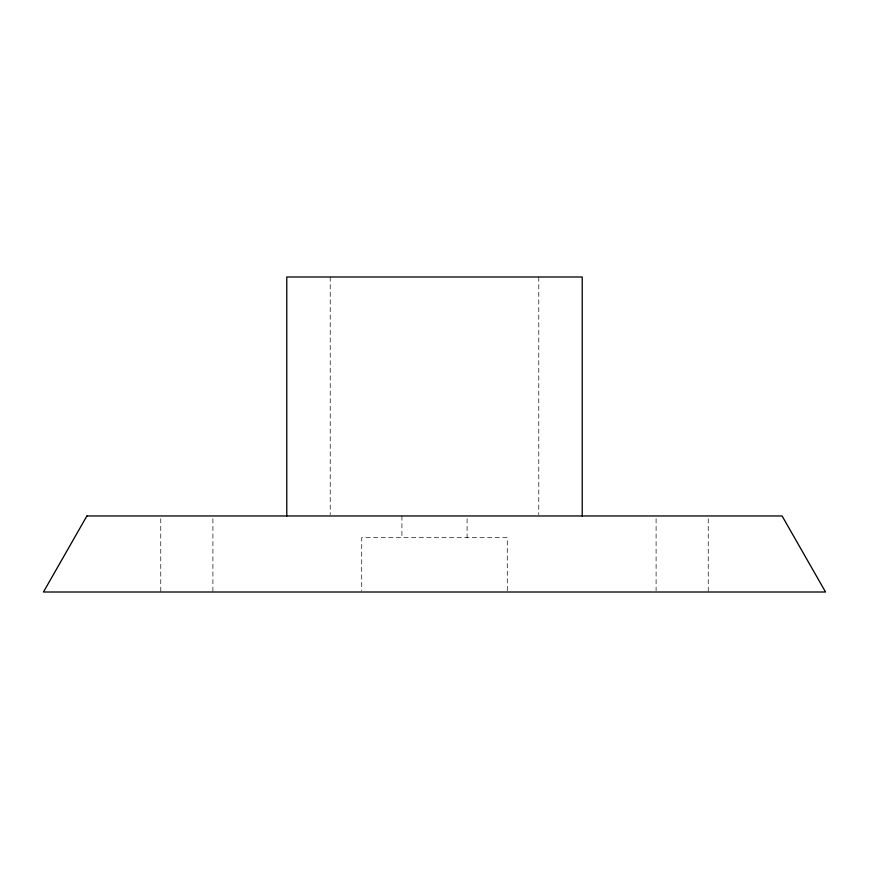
<?xml version="1.0" encoding="UTF-8"?>
<svg xmlns="http://www.w3.org/2000/svg" width="869" height="869" viewBox="0 0 869 869"><rect width="100%" height="100%" fill="white"/><g stroke="black" fill="none" stroke-linecap="round" stroke-linejoin="round"><path stroke-width="0.65" stroke-dasharray="4.34 3.26" d="M708.235 518.684L708.235 592.006M656.095 518.684L656.095 590.648M538.78 276.994L538.78 514.622M507.279 590.648L507.279 537.694L361.721 537.694L361.721 590.648M467.087 518.684L467.087 537.694M401.912 515.969L401.912 537.694M330.22 276.994L330.22 514.622M212.905 518.684L212.905 592.006M160.765 518.684L160.765 592.006"/><path stroke-width="1.3" d="M582.23 515.969L582.23 276.994L286.77 276.994L286.77 515.969M86.9 515.969L43.45 592.006L825.55 592.006L782.1 515.969L86.9 515.969"/></g></svg>
